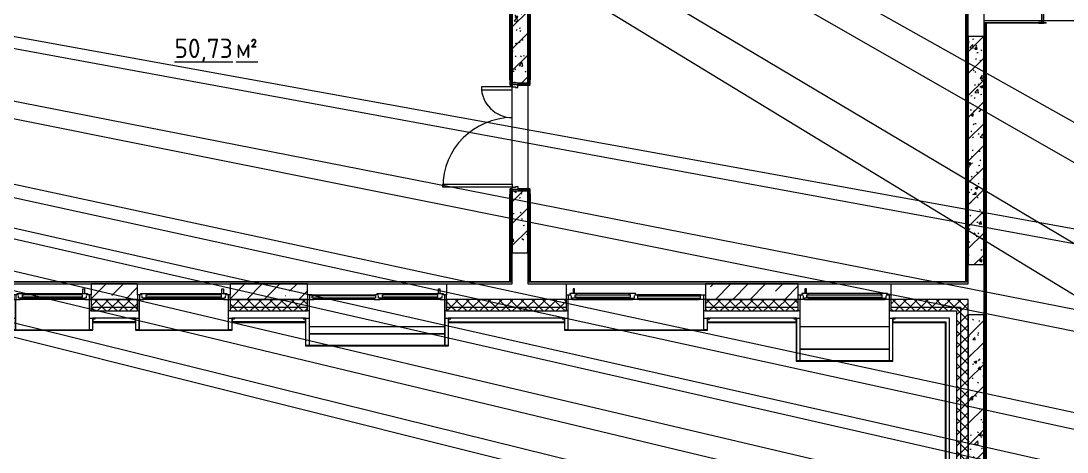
# Model space of a CAD drawing. Header units: millimetres. Extents: x -584918 to 2941280, y 3000189 to 4229862.
# Drawn here: x 160854 to 174390, y 3835191 to 3840766 of the extents above; entities that cross this region are included whole.
import ezdxf

# ---------------------------------------------------------------- set-up
doc = ezdxf.new("R2010")
doc.units = ezdxf.units.MM
doc.linetypes.add('ASVP_Невидимые', pattern=[5, 3, -2])
for name, color, linetype, lineweight in [('_ Окна', 7, 'Continuous', 0), ('Двери', 7, 'Continuous', 0), ('Марки помещений', 7, 'Continuous', 0), ('Обобщенные модели', 7, 'Continuous', 0), ('Ограждение', 7, 'Continuous', 0), ('Окна', 7, 'Continuous', 0), ('Перекрытие', 7, 'Continuous', 0), ('Стены внутренние', 7, 'Continuous', 0), ('Стены наружные', 7, 'Continuous', 0), ('Стены несущие', 7, 'Continuous', 0), ('Стены отделка', 7, 'Continuous', 0), ('Стены перегородки', 7, 'Continuous', 0), ('Стены штриховка', 7, 'Continuous', 0), ('экспертиза ДУ', 1, 'Continuous', 0), ('экспертиза ДУ пояснения', 6, 'Continuous', 0)]:
    doc.layers.add(name, color=color, linetype=linetype, lineweight=lineweight)
doc.styles.add('GOST Common_2', font='', dxfattribs={"height": 500})
doc.styles.add('GOST Common_3', font='', dxfattribs={"width": 0.9, "height": 500})
doc.styles.get('GOST Common_2').set_extended_font_data('GOST Common')
doc.styles.get('GOST Common_3').set_extended_font_data('GOST Common')
pattern_1 = [(45, (184030.3, 3824416.36), (-224.5064, 224.5064), []), (45, (184254.8, 3824416.36), (-224.5064, 224.5064), [396.875, -79.375, 3.353, -76.022])]
pattern_2 = [(45, (184030.3, 3824416.36), (-141.4214, 141.4214), [])]
pattern_3 = [(50, (184030.3, 3824416.36), (364.368, -31.8783), [38.1, -419.1]), (355, (184030.3, 3824416.36), (-70.486, 382.1133), [30.48, -335.28]), (100.451, (184060.67, 3824413.7), (293.885, 350.2334), [32.38, -356.18]), (46.184, (184030.3, 3824517.96), (542.1585, -84.086), [57.15, -628.65]), (96.636, (184075.5, 3824510.96), (474.805, 494.855), [48.57, -534.27]), (351.184, (184030.3, 3824517.96), (474.81, 494.85), [45.72, -502.92]), (21, (184081.1, 3824492.56), (303.2285, -204.5305), [38.1, -419.1]), (326, (184081.1, 3824492.56), (123.604, 368.376), [30.48, -335.28]), (71.451, (184106.37, 3824475.52), (426.834, 163.8427), [32.38, -356.18]), (37.5, (184030.3, 3824416.36), (6.17665, 169.11015), [16.764, -314.452, 16.764, -323.596, -336.55]), (37.5, (184030.3, 3824416.36), (6.17665, 169.11015), [-671.576, 16.764, -319.786]), (7.5, (184030.3, 3824416.36), (133.6389, 200.3615), [16.764, -177.292, 16.764, -306.832, -128.27]), (7.5, (184030.3, 3824416.36), (133.6389, 200.3615), [-517.652, 16.764, -111.506]), (327.5, (183917.02, 3824416.36), (271.1818, -11.45836), [16.764, -110.236, 16.764, -379.476, -525.78]), (327.5, (183917.02, 3824416.36), (271.1818, -11.45836), [-523.24, 16.764, -509.016]), (317.5, (183866.22, 3824416.36), (296.2585, 50.8528), [16.764, -148.336, 16.764, -246.38, -373.38]), (317.5, (183866.22, 3824416.36), (296.2585, 50.8528), [-428.244, 16.764, -356.616])]
pattern_4 = [(45, (184030.3, 3824416.36), (-235.7317, 235.7317), []), (45, (184187.46, 3824416.36), (-235.7317, 235.7317), [])]
pattern_5 = [(45, (184030.3, 3824416.36), (-70.71068, 70.71068), []), (135, (184030.3, 3824416.36), (-70.71068, -70.71068), [])]

# ---------------------------------------------------------------- blocks, each defined once
blk = doc.blocks.new('ASVP_ДверьДеревянная_2 полотна - Межкомнатная 1300х2000h_полотна_ Г Л _1220 в свету_-7769643-АР Этаж 02')
at = {"layer": 'Двери', "linetype": 'ASVP_Невидимые', "lineweight": 18}
for p, q in [((-680, -30), (-700, -30)), ((-700, -30), (-700, -100)), ((-700, -100), (-680, -100)), ((-680, -100), (-680, -30)), ((680, -100), (680, -30)), ((680, -30), (700, -30)), ((700, -100), (680, -100)), ((700, -30), (700, -100))]:
    blk.add_line(p, q, dxfattribs=at)
at = {"layer": 'Двери', "lineweight": 18}
for p, q in [((-680, -30), (-680, -100)), ((-640, -30), (-680, -30)), ((-680, -100), (-650, -100)), ((-650, -100), (-650, -60)), ((-650, -60), (-640, -60)), ((-610, -100), (-650, -100)), ((-650, -100), (-650, -500)), ((-640, -60), (-640, -30)), ((-610, -500), (-610, -100)), ((610, -1000), (610, -100)), ((610, -100), (650, -100)), ((640, -30), (680, -30)), ((640, -60), (640, -30)), ((650, -60), (640, -60)), ((650, -100), (650, -60)), ((650, -100), (650, -1000)), ((680, -100), (650, -100)), ((680, -30), (680, -100)), ((-650, -500), (-610, -500)), ((650, -1000), (610, -1000))]:
    blk.add_line(p, q, dxfattribs=at)
at = {"layer": 'Двери'}
for centre, radius, start, end in [((-650, -100), 400, 270, 0), ((650, -100), 900, 180, 270)]:
    blk.add_arc(centre, radius, start, end, dxfattribs=at)
blk = doc.blocks.new('ASVP_НАЛИЧНИК МДФ_Двери - Наличник дверной МДФ-7488637-АР Этаж 02')
at = {"layer": 'Обобщенные модели'}
for p, q in [((-740, 5), (-740, 0)), ((-740, 0), (-681, 0)), ((-675, 10), (-735, 10)), ((-681, 1), (-680, 1)), ((-681, 0), (-681, 1)), ((-680, 1), (-680, -150)), ((-670, -150), (-670, 5)), ((670, 5), (670, -150)), ((735, 10), (675, 10)), ((680, 1), (681, 1)), ((680, -150), (680, 1)), ((681, 1), (681, 0)), ((681, 0), (740, 0)), ((740, 0), (740, 5))]:
    blk.add_line(p, q, dxfattribs=at)
for centre, start, end in [((-735, 5), 90, 180), ((-675, 5), 360, 90), ((675, 5), 90, 180), ((735, 5), 0, 90)]:
    blk.add_arc(centre, 5, start, end, dxfattribs=at)
blk = doc.blocks.new('ASVP_НАЛИЧНИК МДФ_Двери - Наличник дверной МДФ-V12-АР Этаж 02')
at = {"layer": 'Обобщенные модели'}
for p, q in [((-740, 5), (-740, 0)), ((-740, 0), (-681, 0)), ((-675, 10), (-735, 10)), ((-681, 1), (-680, 1)), ((-681, 0), (-681, 1)), ((-680, 1), (-680, -20)), ((-670, -20), (-670, 5)), ((670, 5), (670, -20)), ((735, 10), (675, 10)), ((680, 1), (681, 1)), ((680, -20), (680, 1)), ((681, 1), (681, 0)), ((681, 0), (740, 0)), ((740, 0), (740, 5))]:
    blk.add_line(p, q, dxfattribs=at)
for centre, start, end in [((-735, 5), 90, 180), ((-675, 5), 360, 90), ((675, 5), 90, 180), ((735, 5), 0, 90)]:
    blk.add_arc(centre, 5, start, end, dxfattribs=at)
blk = doc.blocks.new('ASVP_НАЛИЧНИК МДФ_Двери - Наличник дверной МДФ-7405303-АР Этаж 02')
at = {"layer": 'Обобщенные модели'}
for p, q in [((-680, 150), (-680, -1)), ((-670, -5), (-670, 150)), ((670, 150), (670, -5)), ((680, -1), (680, 150)), ((-681, 0), (-740, 0)), ((-740, 0), (-740, -5)), ((-681, -1), (-681, 0)), ((740, 0), (681, 0)), ((681, 0), (681, -1)), ((740, -5), (740, 0)), ((-735, -10), (-675, -10)), ((-680, -1), (-681, -1)), ((675, -10), (735, -10)), ((681, -1), (680, -1))]:
    blk.add_line(p, q, dxfattribs=at)
for centre, start, end in [((-735, -5), 180, 270), ((-675, -5), 270, 360), ((675, -5), 180, 270), ((735, -5), 270, 360)]:
    blk.add_arc(centre, 5, start, end, dxfattribs=at)
blk = doc.blocks.new('Окно_ПВХ_2Створки_1Фрамуга-верх - ОП_2100_h_х1750_2ст1фр-7979835-АР Этаж 02')
at = {"layer": '_ Окна'}
for p, q in [((-819, 100), (-900, 100)), ((-900, 100), (-900, 40)), ((-900, 40), (-837, 40)), ((-875, 40), (-875, 100)), ((-855, 26), (-855, 40)), ((-770, 26), (-855, 26)), ((-837, 54), (-837, 86)), ((-837, 86), (-819, 86)), ((-819, 86), (-819, 100)), ((-770, 86), (-819, 86)), ((-788, 72), (-788, 40)), ((-770, 72), (-788, 72)), ((-788, 72), (-69, 72)), ((-788, 40), (-770, 40)), ((-788, 40), (-69, 40)), ((-770, 86), (-770, 72)), ((-770, 40), (-770, 26)), ((-87, 86), (-87, 72)), ((-87, 86), (-38, 86)), ((-87, 72), (-69, 72)), ((-87, 40), (-87, 26)), ((-69, 40), (-87, 40)), ((-2, 26), (-87, 26)), ((-69, 72), (-69, 40)), ((38, 100), (-38, 100)), ((-38, 100), (-38, 86)), ((-38, 86), (-20, 86)), ((-20, 86), (-20, 54)), ((-20, 40), (20, 40)), ((-2, 40), (-2, 26)), ((20, 54), (20, 86)), ((20, 86), (38, 86)), ((20, 54), (837, 54)), ((20, 54), (38, 54)), ((38, 40), (20, 40)), ((38, 86), (38, 100)), ((38, 86), (819, 86)), ((38, 54), (38, 40)), ((819, 100), (819, 86)), ((900, 100), (819, 100)), ((819, 86), (837, 86)), ((819, 54), (819, 40)), ((837, 54), (819, 54)), ((837, 40), (819, 40)), ((837, 86), (837, 54)), ((837, 40), (900, 40)), ((875, 40), (875, 100)), ((900, 40), (900, 100))]:
    blk.add_line(p, q, dxfattribs=at)
at = {"layer": 'Окна'}
for p, q in [((-819, 100), (-38, 100)), ((-814, -34), (-814, 26)), ((-794, 26), (-794, -34)), ((-770, 86), (-87, 86)), ((-87, 26), (-770, 26)), ((38, 100), (819, 100)), ((819, 40), (38, 40)), ((-794, -34), (-814, -34))]:
    blk.add_line(p, q, dxfattribs=at)
blk = doc.blocks.new('Окно_ПВХ_2Створки_1Фрамуга-верх - ОП_2100_h_х1750_2ст1фр-V84-АР Этаж 02')
at = {"layer": '_ Окна'}
for p, q in [((-900, -40), (-837, -40)), ((-900, -100), (-900, -40)), ((-819, -100), (-900, -100)), ((-875, -40), (-875, -100)), ((-855, -26), (-855, -40)), ((-770, -26), (-855, -26)), ((-837, -54), (-837, -86)), ((-837, -86), (-819, -86)), ((-819, -86), (-819, -100)), ((-770, -86), (-819, -86)), ((-788, -40), (-770, -40)), ((-788, -72), (-788, -40)), ((-788, -40), (-69, -40)), ((-770, -72), (-788, -72)), ((-788, -72), (-69, -72)), ((-770, -40), (-770, -26)), ((-770, -86), (-770, -72)), ((-2, -26), (-87, -26)), ((-87, -40), (-87, -26)), ((-69, -40), (-87, -40)), ((-87, -72), (-69, -72)), ((-87, -86), (-87, -72)), ((-87, -86), (-38, -86)), ((-69, -72), (-69, -40)), ((-38, -86), (-20, -86)), ((-38, -100), (-38, -86)), ((38, -100), (-38, -100)), ((-20, -40), (20, -40)), ((-20, -86), (-20, -54)), ((-2, -40), (-2, -26)), ((38, -40), (20, -40)), ((20, -54), (20, -86)), ((20, -54), (837, -54)), ((20, -54), (38, -54)), ((20, -86), (38, -86)), ((38, -54), (38, -40)), ((38, -86), (38, -100)), ((38, -86), (819, -86)), ((837, -40), (819, -40)), ((819, -54), (819, -40)), ((837, -54), (819, -54)), ((819, -86), (837, -86)), ((819, -100), (819, -86)), ((900, -100), (819, -100)), ((837, -40), (900, -40)), ((837, -86), (837, -54)), ((875, -40), (875, -100)), ((900, -40), (900, -100))]:
    blk.add_line(p, q, dxfattribs=at)
at = {"layer": 'Окна'}
for p, q in [((-794, 34), (-814, 34)), ((-814, 34), (-814, -26)), ((-794, -26), (-794, 34)), ((-819, -100), (-38, -100)), ((-87, -26), (-770, -26)), ((-770, -86), (-87, -86)), ((819, -40), (38, -40)), ((38, -100), (819, -100))]:
    blk.add_line(p, q, dxfattribs=at)
blk = doc.blocks.new('Окно_ПВХ_1Створка_1Фрамуга-верх - ОП_2100_h_х1150_1ст1фр-7962693-АР Этаж 02')
at = {"layer": '_ Окна'}
for p, q in [((-600, -40), (-537, -40)), ((-600, -100), (-600, -40)), ((-519, -100), (-600, -100)), ((-575, -40), (-575, -100)), ((-555, -26), (-555, -40)), ((-470, -26), (-555, -26)), ((-537, -54), (-537, -86)), ((-537, -86), (-519, -86)), ((-519, -86), (-519, -100)), ((-470, -86), (-519, -86)), ((-488, -40), (-470, -40)), ((-488, -72), (-488, -40)), ((-488, -40), (488, -40)), ((-470, -72), (-488, -72)), ((-488, -72), (488, -72)), ((-470, -40), (-470, -26)), ((-470, -86), (-470, -72)), ((555, -26), (470, -26)), ((470, -40), (470, -26)), ((488, -40), (470, -40)), ((470, -72), (488, -72)), ((470, -86), (470, -72)), ((470, -86), (519, -86)), ((488, -72), (488, -40)), ((519, -86), (537, -86)), ((519, -100), (519, -86)), ((600, -100), (519, -100)), ((537, -40), (600, -40)), ((537, -86), (537, -54)), ((555, -40), (555, -26)), ((575, -40), (575, -100)), ((600, -40), (600, -100))]:
    blk.add_line(p, q, dxfattribs=at)
at = {"layer": 'Окна'}
for p, q in [((-494, 34), (-514, 34)), ((-514, 34), (-514, -26)), ((-494, -26), (-494, 34)), ((-519, -100), (519, -100)), ((470, -26), (-470, -26)), ((-470, -86), (470, -86))]:
    blk.add_line(p, q, dxfattribs=at)
blk = doc.blocks.new('Окно_ПВХ_1Створка_1Фрамуга-верх - ОП_2100_h_х950_1ст1фр-V85-АР Этаж 02')
at = {"layer": '_ Окна'}
for p, q in [((-419, 100), (-500, 100)), ((-500, 100), (-500, 40)), ((-500, 40), (-437, 40)), ((-475, 40), (-475, 100)), ((-455, 26), (-455, 40)), ((-370, 26), (-455, 26)), ((-437, 54), (-437, 86)), ((-437, 86), (-419, 86)), ((-419, 86), (-419, 100)), ((-370, 86), (-419, 86)), ((-388, 72), (-388, 40)), ((-370, 72), (-388, 72)), ((-388, 72), (388, 72)), ((-388, 40), (-370, 40)), ((-388, 40), (388, 40)), ((-370, 86), (-370, 72)), ((-370, 40), (-370, 26)), ((370, 86), (370, 72)), ((370, 86), (419, 86)), ((370, 72), (388, 72)), ((370, 40), (370, 26)), ((388, 40), (370, 40)), ((455, 26), (370, 26)), ((388, 72), (388, 40)), ((419, 100), (419, 86)), ((500, 100), (419, 100)), ((419, 86), (437, 86)), ((437, 86), (437, 54)), ((437, 40), (500, 40)), ((455, 40), (455, 26)), ((475, 40), (475, 100)), ((500, 40), (500, 100))]:
    blk.add_line(p, q, dxfattribs=at)
at = {"layer": 'Окна'}
for p, q in [((-419, 100), (419, 100)), ((-414, -34), (-414, 26)), ((-394, 26), (-394, -34)), ((-370, 86), (370, 86)), ((370, 26), (-370, 26)), ((-394, -34), (-414, -34))]:
    blk.add_line(p, q, dxfattribs=at)
blk = doc.blocks.new('Окно_ПВХ_1Створка_1Фрамуга-верх - ОП_2100_h_х1150_1ст1фр-V86-АР Этаж 02')
at = {"layer": '_ Окна'}
for p, q in [((-519, 100), (-600, 100)), ((-600, 100), (-600, 40)), ((-600, 40), (-537, 40)), ((-575, 40), (-575, 100)), ((-555, 26), (-555, 40)), ((-470, 26), (-555, 26)), ((-537, 54), (-537, 86)), ((-537, 86), (-519, 86)), ((-519, 86), (-519, 100)), ((-470, 86), (-519, 86)), ((-488, 72), (-488, 40)), ((-470, 72), (-488, 72)), ((-488, 72), (488, 72)), ((-488, 40), (-470, 40)), ((-488, 40), (488, 40)), ((-470, 86), (-470, 72)), ((-470, 40), (-470, 26)), ((470, 86), (470, 72)), ((470, 86), (519, 86)), ((470, 72), (488, 72)), ((470, 40), (470, 26)), ((488, 40), (470, 40)), ((555, 26), (470, 26)), ((488, 72), (488, 40)), ((519, 100), (519, 86)), ((600, 100), (519, 100)), ((519, 86), (537, 86)), ((537, 86), (537, 54)), ((537, 40), (600, 40)), ((555, 40), (555, 26)), ((575, 40), (575, 100)), ((600, 40), (600, 100))]:
    blk.add_line(p, q, dxfattribs=at)
at = {"layer": 'Окна'}
for p, q in [((-519, 100), (519, 100)), ((-514, -34), (-514, 26)), ((-494, 26), (-494, -34)), ((-470, 86), (470, 86)), ((470, 26), (-470, 26)), ((-494, -34), (-514, -34))]:
    blk.add_line(p, q, dxfattribs=at)
blk = doc.blocks.new('Откос с зашивкой _верх_низ_ - Откос-V87-АР Этаж 02')
at = {"layer": 'Обобщенные модели'}
for p, q in [((-580, 300), (-580, -500)), ((-575, -500), (-575, 300)), ((575, 300), (575, -500)), ((580, -500), (580, 300)), ((-620, 55), (-655, 55)), ((-655, 55), (-655, 50)), ((-655, 50), (-625, 50)), ((-625, 50), (-625, -500)), ((-620, -495), (-620, 55)), ((-620, 55), (-580, 55)), ((580, 55), (620, 55)), ((655, 55), (620, 55)), ((620, 55), (620, -495)), ((625, -500), (625, 50)), ((625, 50), (655, 50)), ((655, 50), (655, 55)), ((-575, -50), (575, -50)), ((-625, -500), (-575, -500)), ((-575, -495), (-620, -495)), ((-580, -500), (-575, -500)), ((-575, -500), (-575, -495)), ((575, -495), (-575, -495)), ((-575, -500), (575, -500)), ((575, -500), (-575, -500)), ((620, -495), (575, -495)), ((575, -495), (575, -500)), ((575, -500), (580, -500)), ((575, -500), (625, -500))]:
    blk.add_line(p, q, dxfattribs=at)
blk = doc.blocks.new('Откос с зашивкой _верх_низ_ - Откос-7920943-АР Этаж 02')
at = {"layer": 'Обобщенные модели'}
for p, q in [((-880, 300), (-880, -100)), ((-875, -100), (-875, 300)), ((875, 300), (875, -100)), ((880, -100), (880, 300)), ((-920, 55), (-955, 55)), ((-955, 55), (-955, 50)), ((-955, 50), (-925, 50)), ((-925, 50), (-925, -100)), ((-920, -95), (-920, 55)), ((-920, 55), (-880, 55)), ((880, 55), (920, 55)), ((955, 55), (920, 55)), ((920, 55), (920, -95)), ((925, -100), (925, 50)), ((925, 50), (955, 50)), ((955, 50), (955, 55)), ((-925, -100), (-875, -100)), ((-875, -95), (-920, -95)), ((-880, -100), (-875, -100)), ((-875, -100), (-875, -95)), ((-875, -100), (875, -100)), ((875, -100), (-875, -100)), ((920, -95), (875, -95)), ((875, -95), (875, -100)), ((875, -100), (880, -100)), ((875, -100), (925, -100))]:
    blk.add_line(p, q, dxfattribs=at)
blk = doc.blocks.new('Откос с зашивкой _верх_низ_ - Откос-7944822-АР Этаж 02')
at = {"layer": 'Обобщенные модели'}
for p, q in [((-880, 300), (-880, -300)), ((-875, -300), (-875, 300)), ((875, 300), (875, -300)), ((880, -300), (880, 300)), ((-920, 55), (-955, 55)), ((-955, 55), (-955, 50)), ((-955, 50), (-925, 50)), ((-925, 50), (-925, -300)), ((-920, -295), (-920, 55)), ((-920, 55), (-880, 55)), ((880, 55), (920, 55)), ((955, 55), (920, 55)), ((920, 55), (920, -295)), ((925, -300), (925, 50)), ((925, 50), (955, 50)), ((955, 50), (955, 55)), ((-875, -50), (875, -50)), ((-925, -300), (-875, -300)), ((-875, -295), (-920, -295)), ((-880, -300), (-875, -300)), ((-875, -300), (-875, -295)), ((875, -295), (-875, -295)), ((-875, -300), (875, -300)), ((875, -300), (-875, -300)), ((920, -295), (875, -295)), ((875, -295), (875, -300)), ((875, -300), (880, -300)), ((875, -300), (925, -300))]:
    blk.add_line(p, q, dxfattribs=at)
blk = doc.blocks.new('Откос с зашивкой _верх_низ_ - Откос-V88-АР Этаж 02')
at = {"layer": 'Обобщенные модели'}
for p, q in [((-480, 300), (-480, -100)), ((-475, -100), (-475, 300)), ((475, 300), (475, -100)), ((480, -100), (480, 300)), ((-520, 55), (-555, 55)), ((-555, 55), (-555, 50)), ((-555, 50), (-525, 50)), ((-525, 50), (-525, -100)), ((-520, -95), (-520, 55)), ((-520, 55), (-480, 55)), ((480, 55), (520, 55)), ((555, 55), (520, 55)), ((520, 55), (520, -95)), ((525, -100), (525, 50)), ((525, 50), (555, 50)), ((555, 50), (555, 55)), ((-525, -100), (-475, -100)), ((-475, -95), (-520, -95)), ((-480, -100), (-475, -100)), ((-475, -100), (-475, -95)), ((-475, -100), (475, -100)), ((475, -100), (-475, -100)), ((520, -95), (475, -95)), ((475, -95), (475, -100)), ((475, -100), (480, -100)), ((475, -100), (525, -100))]:
    blk.add_line(p, q, dxfattribs=at)
blk = doc.blocks.new('Откос с зашивкой _верх_низ_ - Откос-7944814-АР Этаж 02')
at = {"layer": 'Обобщенные модели'}
for p, q in [((-580, 300), (-580, -100)), ((-575, -100), (-575, 300)), ((575, 300), (575, -100)), ((580, -100), (580, 300)), ((-620, 55), (-655, 55)), ((-655, 55), (-655, 50)), ((-655, 50), (-625, 50)), ((-625, 50), (-625, -100)), ((-620, -95), (-620, 55)), ((-620, 55), (-580, 55)), ((580, 55), (620, 55)), ((655, 55), (620, 55)), ((620, 55), (620, -95)), ((625, -100), (625, 50)), ((625, 50), (655, 50)), ((655, 50), (655, 55)), ((-625, -100), (-575, -100)), ((-575, -95), (-620, -95)), ((-580, -100), (-575, -100)), ((-575, -100), (-575, -95)), ((-575, -100), (575, -100)), ((575, -100), (-575, -100)), ((620, -95), (575, -95)), ((575, -95), (575, -100)), ((575, -100), (580, -100)), ((575, -100), (625, -100))]:
    blk.add_line(p, q, dxfattribs=at)
blk = doc.blocks.new('Ограждение 25 - Ограждение 1-7952486-АР Этаж 02')
at = {"layer": 'Ограждение'}
for p, q in [((-19444, 12309), (-17694, 12309)), ((-17694, 12299), (-19444, 12299))]:
    blk.add_line(p, q, dxfattribs=at)
blk = doc.blocks.new('Ограждение 27 - Ограждение 1-7952805-АР Этаж 02')
at = {"layer": 'Ограждение'}
for p, q in [((-13094, 12109), (-11944, 12109)), ((-11944, 12099), (-13094, 12099))]:
    blk.add_line(p, q, dxfattribs=at)

msp = doc.modelspace()

# ---------------------------------------------------------------- hatches: boundary and pattern name
at = {"layer": 'Стены внутренние'}
h = msp.add_hatch(dxfattribs=at)
h.set_pattern_fill('FP_1', color=256, style=0, pattern_type=2)
h.set_pattern_definition(pattern_2)
h.paths.add_polyline_path([(167411.203, 3837765.697), (167411.203, 3838565.697), (167211.203, 3838565.697), (167211.203, 3837765.697)])
h.paths.add_polyline_path([(167411.203, 3839965.697), (167411.203, 3843915.697), (167211.203, 3843915.697), (167211.203, 3839965.697), (167281.203, 3839965.697)])
h = msp.add_hatch(dxfattribs=at)
h.set_pattern_fill('FP_2', color=256, style=0, pattern_type=2)
h.set_pattern_definition(pattern_3)
h.paths.add_polyline_path([(167411.203, 3837765.697), (167411.203, 3838565.697), (167211.203, 3838565.697), (167211.203, 3837765.697)])
h.paths.add_polyline_path([(167411.203, 3839965.697), (167411.203, 3843915.697), (167211.203, 3843915.697), (167211.203, 3839965.697), (167281.203, 3839965.697)])
h = msp.add_hatch(dxfattribs=at)
h.set_pattern_fill('FP_1', color=256, style=0, pattern_type=2)
h.set_pattern_definition(pattern_2)
h.paths.add_polyline_path([(173223.505, 3837615.697), (173311.203, 3837615.697), (173311.203, 3840565.697), (173111.203, 3840565.697), (173111.203, 3837615.697)])
h = msp.add_hatch(dxfattribs=at)
h.set_pattern_fill('FP_2', color=256, style=0, pattern_type=2)
h.set_pattern_definition(pattern_3)
h.paths.add_polyline_path([(173223.505, 3837615.697), (173311.203, 3837615.697), (173311.203, 3840565.697), (173111.203, 3840565.697), (173111.203, 3837615.697)])
h = msp.add_hatch(dxfattribs=at)
h.set_pattern_fill('FP_8', color=256, style=0, pattern_type=2)
h.set_pattern_definition(pattern_1)
h.paths.add_polyline_path([(164530.628, 3837165.697), (164561.203, 3837165.697), (164561.203, 3837365.697), (163561.203, 3837365.697), (163561.203, 3837165.697), (163564.752, 3837165.697)])
h.paths.add_polyline_path([(162361.203, 3837165.697), (162361.203, 3837365.697), (161761.203, 3837365.697), (161761.203, 3837165.697), (162115.939, 3837165.697)])
h = msp.add_hatch(dxfattribs=at)
h.set_pattern_fill('FP_8', color=256, style=0, pattern_type=2)
h.set_pattern_definition(pattern_1)
h.paths.add_polyline_path([(170891.203, 3837165.697), (170911.203, 3837165.697), (170911.203, 3837365.697), (169711.203, 3837365.697), (169711.203, 3837165.697), (170325.879, 3837165.697)])
at = {"layer": 'Стены наружные'}
h = msp.add_hatch(dxfattribs=at)
h.set_pattern_fill('FP_36', color=256, style=0, pattern_type=2)
h.set_pattern_definition(pattern_5)
h.paths.add_polyline_path([(172131.203, 3837065.697), (173011.203, 3837065.697), (173011.203, 3837165.697), (172111.203, 3837165.697), (172111.203, 3837065.697)])
h.paths.add_polyline_path([(170325.879, 3837065.697), (170911.203, 3837065.697), (170911.203, 3837165.697), (169711.203, 3837165.697), (169711.203, 3837065.697), (169731.203, 3837065.697)])
h.paths.add_polyline_path([(167211.203, 3837065.697), (167911.203, 3837065.697), (167911.203, 3837165.697), (166361.203, 3837165.697), (166361.203, 3837065.697), (166462.378, 3837065.697)])
h.paths.add_polyline_path([(164530.628, 3837065.697), (164561.203, 3837065.697), (164561.203, 3837165.697), (163561.203, 3837165.697), (163561.203, 3837065.697), (163564.752, 3837065.697)])
h.paths.add_polyline_path([(161761.203, 3837065.697), (162361.203, 3837065.697), (162361.203, 3837165.697), (161761.203, 3837165.697)])
h.paths.add_polyline_path([(159711.203, 3837065.697), (160761.203, 3837065.697), (160761.203, 3837165.697), (159711.203, 3837165.697)])
h = msp.add_hatch(dxfattribs=at)
h.set_pattern_fill('FP_36', color=256, style=0, pattern_type=2)
h.set_pattern_definition(pattern_5)
h.paths.add_polyline_path([(173111.203, 3831765.697), (173111.203, 3837165.697), (173011.203, 3837165.697), (173011.203, 3831765.697)])
h = msp.add_hatch(dxfattribs=at)
h.set_pattern_fill('FP_36', color=256, style=0, pattern_type=2)
h.set_pattern_definition(pattern_5)
h.paths.add_polyline_path([(172811.203, 3837015.697), (172961.203, 3837015.697), (172961.203, 3837065.697), (172111.203, 3837065.697), (172111.203, 3837015.697), (172257.63, 3837015.697)])
h.paths.add_polyline_path([(170886.203, 3837015.697), (170911.203, 3837015.697), (170911.203, 3837065.697), (169711.203, 3837065.697), (169711.203, 3837015.697), (170325.879, 3837015.697)])
h.paths.add_polyline_path([(167891.203, 3837015.697), (167911.203, 3837015.697), (167911.203, 3837065.697), (166361.203, 3837065.697), (166361.203, 3837015.697), (167428.253, 3837015.697)])
h.paths.add_polyline_path([(164561.203, 3837015.697), (164561.203, 3837065.697), (163561.203, 3837065.697), (163561.203, 3837015.697), (164530.628, 3837015.697)])
h.paths.add_polyline_path([(162361.203, 3837015.697), (162361.203, 3837065.697), (161761.203, 3837065.697), (161761.203, 3837015.697), (162115.939, 3837015.697)])
h.paths.add_polyline_path([(160736.203, 3837015.697), (160761.203, 3837015.697), (160761.203, 3837065.697), (159611.203, 3837065.697), (159611.392, 3837015.697), (160667.126, 3837015.697)])
h = msp.add_hatch(dxfattribs=at)
h.set_pattern_fill('FP_36', color=256, style=0, pattern_type=2)
h.set_pattern_definition(pattern_5)
h.paths.add_polyline_path([(172961.203, 3831665.697), (173011.203, 3831665.697), (173011.203, 3837065.697), (172961.203, 3837065.697), (172961.203, 3831667.871)])
h = msp.add_hatch(dxfattribs=at)
h.set_pattern_fill('FP_17', color=256, style=0, pattern_type=2)
h.set_pattern_definition(pattern_4)
h.paths.add_polyline_path([(161786.203, 3836865.697), (162336.203, 3836865.697), (162336.203, 3836873.697), (161786.203, 3836873.697)])
h = msp.add_hatch(dxfattribs=at)
h.set_pattern_fill('FP_17', color=256, style=0, pattern_type=2)
h.set_pattern_definition(pattern_4)
h.paths.add_polyline_path([(164536.203, 3836865.697), (164536.203, 3836873.697), (163586.203, 3836873.697), (163586.203, 3836865.697), (164530.628, 3836865.697)])
h = msp.add_hatch(dxfattribs=at)
h.set_pattern_fill('FP_17', color=256, style=0, pattern_type=2)
h.set_pattern_definition(pattern_4)
h.paths.add_polyline_path([(167211.203, 3836865.697), (167886.203, 3836865.697), (167886.203, 3836873.697), (166386.203, 3836873.697), (166386.203, 3836865.697), (166462.378, 3836865.697)])
h = msp.add_hatch(dxfattribs=at)
h.set_pattern_fill('FP_17', color=256, style=0, pattern_type=2)
h.set_pattern_definition(pattern_4)
h.paths.add_polyline_path([(170886.203, 3836865.697), (170886.203, 3836873.697), (169736.203, 3836873.697), (169736.203, 3836865.697), (170325.879, 3836865.697)])
h = msp.add_hatch(dxfattribs=at)
h.set_pattern_fill('FP_17', color=256, style=0, pattern_type=2)
h.set_pattern_definition(pattern_4)
h.paths.add_polyline_path([(172257.63, 3836865.697), (172819.203, 3836865.697), (172819.203, 3836873.697), (172136.203, 3836873.697), (172136.203, 3836865.697)])
h = msp.add_hatch(dxfattribs=at)
h.set_pattern_fill('FP_17', color=256, style=0, pattern_type=2)
h.set_pattern_definition(pattern_4)
h.paths.add_polyline_path([(172811.203, 3831465.697), (172819.203, 3831465.697), (172819.203, 3836865.697), (172811.203, 3836865.697), (172811.203, 3831523.697)])
h = msp.add_hatch(dxfattribs=at)
h.set_pattern_fill('FP_1', color=256, style=0, pattern_type=2)
h.set_pattern_definition(pattern_2)
h.paths.add_polyline_path([(173311.203, 3832365.697), (173311.203, 3836965.697), (173111.203, 3836965.697), (173111.203, 3832365.697), (173223.505, 3832365.697)])
h = msp.add_hatch(dxfattribs=at)
h.set_pattern_fill('FP_2', color=256, style=0, pattern_type=2)
h.set_pattern_definition(pattern_3)
h.paths.add_polyline_path([(173311.203, 3832365.697), (173311.203, 3836965.697), (173111.203, 3836965.697), (173111.203, 3832365.697), (173223.505, 3832365.697)])

# ---------------------------------------------------------------- linework, layer by layer
at = {"layer": 'Перекрытие'}
for p, q in [((174081.203, 3840765.697), (174061.203, 3840765.697)), ((175431.203, 3840765.697), (174091.203, 3840765.697)), ((167411.203, 3839965.697), (167411.203, 3839945.697)), ((167211.203, 3838655.697), (167211.203, 3839875.697)), ((167411.203, 3839935.697), (167411.203, 3838595.697)), ((167411.203, 3838585.697), (167411.203, 3838565.697))]:
    msp.add_line(p, q, dxfattribs=at)
at = {"layer": 'Стены внутренние'}
for p, q in [((173081.203, 3837395.697), (173081.203, 3846135.697)), ((167441.203, 3844595.697), (167441.203, 3840005.697)), ((167181.203, 3840005.697), (167181.203, 3844335.697)), ((174026.203, 3840735.697), (173341.203, 3840735.697)), ((173341.203, 3840735.697), (173341.203, 3831995.697)), ((174121.203, 3840735.697), (174086.203, 3840735.697)), ((174091.203, 3840745.697), (174121.203, 3840745.697)), ((174121.203, 3840735.697), (174121.203, 3840745.697)), ((167181.203, 3840005.697), (167186.203, 3840005.697)), ((167441.203, 3840005.697), (167436.203, 3840005.697)), ((167181.203, 3837395.697), (167181.203, 3838525.697)), ((167181.203, 3838525.697), (167186.203, 3838525.697)), ((167441.203, 3838525.697), (167436.203, 3838525.697)), ((167441.203, 3838525.697), (167441.203, 3837395.697)), ((159941.203, 3837395.697), (167181.203, 3837395.697)), ((167441.203, 3837395.697), (173081.203, 3837395.697)), ((166361.203, 3837365.697), (166361.203, 3837225.697)), ((167911.203, 3837225.697), (167911.203, 3837365.697)), ((172111.203, 3837365.697), (172111.203, 3837225.697))]:
    msp.add_line(p, q, dxfattribs=at)
at = {"layer": 'Стены наружные'}
for p, q in [((161761.203, 3837015.697), (161741.203, 3837015.697)), ((162381.203, 3837015.697), (162361.203, 3837015.697)), ((163561.203, 3837015.697), (163541.203, 3837015.697)), ((164581.203, 3837015.697), (164561.203, 3837015.697)), ((166361.203, 3837015.697), (166341.203, 3837015.697)), ((167931.203, 3837015.697), (167911.203, 3837015.697)), ((169711.203, 3837015.697), (169691.203, 3837015.697)), ((170931.203, 3837015.697), (170911.203, 3837015.697)), ((172111.203, 3837015.697), (172091.203, 3837015.697)), ((161741.203, 3836923.697), (161786.203, 3836923.697)), ((162336.203, 3836923.697), (162381.203, 3836923.697)), ((163541.203, 3836923.697), (163586.203, 3836923.697)), ((167886.203, 3836923.697), (167931.203, 3836923.697)), ((169691.203, 3836923.697), (169736.203, 3836923.697))]:
    msp.add_line(p, q, dxfattribs=at)
at = {"layer": 'Стены несущие'}
for p, q in [((167211.203, 3843915.697), (167211.203, 3839965.697)), ((167411.203, 3839965.697), (167411.203, 3843915.697)), ((173311.203, 3840965.697), (173311.203, 3840765.697)), ((174061.203, 3840765.697), (173311.203, 3840765.697)), ((174061.203, 3840765.697), (174061.203, 3840895.697)), ((173311.203, 3840565.697), (173111.203, 3840565.697)), ((173111.203, 3840565.697), (173111.203, 3837615.697)), ((173311.203, 3837615.697), (173311.203, 3840565.697)), ((167281.203, 3839965.697), (167411.203, 3839965.697)), ((167211.203, 3838565.697), (167211.203, 3837765.697)), ((167411.203, 3838565.697), (167281.203, 3838565.697)), ((167411.203, 3837765.697), (167411.203, 3838565.697)), ((167211.203, 3837765.697), (167411.203, 3837765.697)), ((173111.203, 3837615.697), (173311.203, 3837615.697)), ((162361.203, 3837365.697), (161761.203, 3837365.697)), ((161761.203, 3837365.697), (161761.203, 3837225.697)), ((162361.203, 3837225.697), (162361.203, 3837365.697)), ((164561.203, 3837365.697), (163561.203, 3837365.697)), ((163561.203, 3837365.697), (163561.203, 3837225.697)), ((164561.203, 3837225.697), (164561.203, 3837365.697)), ((170911.203, 3837365.697), (169711.203, 3837365.697)), ((169711.203, 3837365.697), (169711.203, 3837225.697)), ((170911.203, 3837225.697), (170911.203, 3837365.697)), ((161761.203, 3837165.697), (162361.203, 3837165.697)), ((162361.203, 3837165.697), (161761.203, 3837165.697)), ((163561.203, 3837165.697), (164561.203, 3837165.697)), ((164561.203, 3837165.697), (163561.203, 3837165.697)), ((169711.203, 3837165.697), (170911.203, 3837165.697)), ((170911.203, 3837165.697), (169711.203, 3837165.697)), ((173111.203, 3836965.697), (173111.203, 3832365.697)), ((173311.203, 3836965.697), (173111.203, 3836965.697)), ((173311.203, 3832365.697), (173311.203, 3836965.697))]:
    msp.add_line(p, q, dxfattribs=at)
at = {"layer": 'Стены отделка'}
for p, q in [((173091.203, 3846145.697), (173091.203, 3837385.697)), ((167431.203, 3839965.697), (167431.203, 3844585.697)), ((173111.203, 3837365.697), (173111.203, 3844615.697)), ((167191.203, 3844345.697), (167191.203, 3839965.697)), ((173311.203, 3840765.697), (173311.203, 3831965.697)), ((174061.203, 3840745.697), (174061.203, 3840765.697)), ((173331.203, 3831985.697), (173331.203, 3840745.697)), ((173331.203, 3840745.697), (174061.203, 3840745.697)), ((167191.203, 3839965.697), (167211.203, 3839965.697)), ((167411.203, 3839965.697), (167431.203, 3839965.697)), ((167211.203, 3838565.697), (167191.203, 3838565.697)), ((167191.203, 3838565.697), (167191.203, 3837385.697)), ((167431.203, 3838565.697), (167411.203, 3838565.697)), ((167431.203, 3837385.697), (167431.203, 3838565.697)), ((167211.203, 3837365.697), (167211.203, 3837765.697)), ((167411.203, 3837765.697), (167411.203, 3837365.697)), ((167191.203, 3837385.697), (159931.203, 3837385.697)), ((173091.203, 3837385.697), (167431.203, 3837385.697)), ((159911.203, 3837365.697), (167211.203, 3837365.697)), ((167411.203, 3837365.697), (173111.203, 3837365.697)), ((162336.203, 3836923.697), (161786.203, 3836923.697)), ((161786.203, 3836923.697), (161786.203, 3836865.697)), ((161786.203, 3836865.697), (162336.203, 3836865.697)), ((162336.203, 3836865.697), (162336.203, 3836923.697)), ((164536.203, 3836923.697), (163586.203, 3836923.697)), ((163586.203, 3836923.697), (163586.203, 3836865.697)), ((163586.203, 3836865.697), (164536.203, 3836865.697)), ((164536.203, 3836865.697), (164536.203, 3836923.697)), ((167886.203, 3836923.697), (166386.203, 3836923.697)), ((166386.203, 3836923.697), (166386.203, 3836865.697)), ((166386.203, 3836865.697), (167886.203, 3836865.697)), ((167886.203, 3836865.697), (167886.203, 3836923.697)), ((170886.203, 3836923.697), (169736.203, 3836923.697)), ((169736.203, 3836923.697), (169736.203, 3836865.697)), ((169736.203, 3836865.697), (170886.203, 3836865.697)), ((170886.203, 3836865.697), (170886.203, 3836923.697)), ((172869.203, 3836923.697), (172136.203, 3836923.697)), ((172136.203, 3836923.697), (172136.203, 3836865.697)), ((172136.203, 3836865.697), (172811.203, 3836865.697)), ((172811.203, 3836865.697), (172811.203, 3831465.697)), ((172869.203, 3831523.697), (172869.203, 3836923.697))]:
    msp.add_line(p, q, dxfattribs=at)
at = {"layer": 'Стены перегородки'}
for p, q in [((161761.203, 3837165.697), (161761.203, 3837015.697)), ((162361.203, 3837015.697), (162361.203, 3837165.697)), ((163561.203, 3837165.697), (163561.203, 3837015.697)), ((164561.203, 3837015.697), (164561.203, 3837165.697)), ((167911.203, 3837165.697), (166361.203, 3837165.697)), ((166361.203, 3837165.697), (166361.203, 3837015.697)), ((167911.203, 3837015.697), (167911.203, 3837165.697)), ((169711.203, 3837165.697), (169711.203, 3837015.697)), ((170911.203, 3837015.697), (170911.203, 3837165.697)), ((173111.203, 3837165.697), (172111.203, 3837165.697)), ((172111.203, 3837165.697), (172111.203, 3837015.697)), ((173111.203, 3831765.697), (173111.203, 3837165.697)), ((161761.203, 3837015.697), (162361.203, 3837015.697)), ((163561.203, 3837015.697), (164561.203, 3837015.697)), ((166361.203, 3837015.697), (167911.203, 3837015.697)), ((169711.203, 3837015.697), (170911.203, 3837015.697)), ((172111.203, 3837015.697), (172961.203, 3837015.697)), ((172961.203, 3837015.697), (172961.203, 3831615.697))]:
    msp.add_line(p, q, dxfattribs=at)
at = {"layer": 'Стены штриховка'}
for p, q in [((161761.203, 3837065.697), (162361.203, 3837065.697)), ((163561.203, 3837065.697), (164561.203, 3837065.697)), ((166361.203, 3837065.697), (167911.203, 3837065.697)), ((169711.203, 3837065.697), (170911.203, 3837065.697)), ((172111.203, 3837065.697), (173011.203, 3837065.697)), ((173011.203, 3837065.697), (173011.203, 3831665.697)), ((162336.203, 3836873.697), (161786.203, 3836873.697)), ((164536.203, 3836873.697), (163586.203, 3836873.697)), ((166386.203, 3836873.697), (167886.203, 3836873.697)), ((169736.203, 3836873.697), (170886.203, 3836873.697)), ((172136.203, 3836873.697), (172819.203, 3836873.697)), ((172819.203, 3836865.697), (172811.203, 3836865.697)), ((172819.203, 3836873.697), (172819.203, 3831473.697))]:
    msp.add_line(p, q, dxfattribs=at)
at = {"layer": 'экспертиза ДУ'}
for points in [[(175630.543, 3836522.339), (104537.279, 3850758.128)], [(176618.23, 3836615.777), (104537.279, 3850758.128)], [(104537.279, 3850758.128), (182583.877, 3836395.57)], [(183477.908, 3836444.323), (104537.279, 3850758.128)], [(189381.376, 3830415.598), (104537.279, 3850758.128)], [(104537.279, 3850758.128), (190303.722, 3830587.545)], [(196251.948, 3830728.236), (104537.279, 3850758.128)], [(104537.279, 3850758.128), (197324.351, 3830787.504)], [(202853.373, 3826133.956), (104537.279, 3850758.128)], [(104537.279, 3850758.128), (203742.915, 3826246.124)], [(209860.825, 3826760.098), (104537.279, 3850758.128)], [(104537.279, 3850758.128), (210809.562, 3826812.887)]]:
    msp.add_lwpolyline(points, dxfattribs=at)
at = {"layer": 'экспертиза ДУ пояснения'}
for points in [[(175630.543, 3836522.339), (127632.222, 3865719.663)], [(176618.23, 3836615.777), (127632.222, 3865719.663)], [(189381.376, 3830415.598), (127632.222, 3865719.663)], [(127632.222, 3865719.663), (190303.722, 3830587.545)]]:
    msp.add_lwpolyline(points, dxfattribs=at)

# ---------------------------------------------------------------- block references
at = {"layer": 'Двери', "rotation": 270.0000000000001}
msp.add_blockref('ASVP_ДверьДеревянная_2 полотна - Межкомнатная 1300х2000h_полотна_ Г Л _1220 в свету_-7769643-АР Этаж 02', (167311.203, 3839265.697), dxfattribs=at)
at = {"layer": 'Обобщенные модели'}
for name, p in [('ASVP_НАЛИЧНИК МДФ_Двери - Наличник дверной МДФ-7405303-АР Этаж 02', (174761.203, 3840745.697)), ('Откос с зашивкой _верх_низ_ - Откос-V88-АР Этаж 02', (161261.203, 3836865.697)), ('Откос с зашивкой _верх_низ_ - Откос-7944814-АР Этаж 02', (162961.203, 3836865.697)), ('Откос с зашивкой _верх_низ_ - Откос-7944822-АР Этаж 02', (165461.203, 3836865.697)), ('Откос с зашивкой _верх_низ_ - Откос-7920943-АР Этаж 02', (168811.203, 3836865.697)), ('Откос с зашивкой _верх_низ_ - Откос-V87-АР Этаж 02', (171511.203, 3836865.697))]:
    msp.add_blockref(name, p, dxfattribs=at)
for name, p, rotation in [('ASVP_НАЛИЧНИК МДФ_Двери - Наличник дверной МДФ-V12-АР Этаж 02', (167191.203, 3839265.697), 90.00000000000027), ('ASVP_НАЛИЧНИК МДФ_Двери - Наличник дверной МДФ-7488637-АР Этаж 02', (167431.203, 3839265.697), 270.0000000000001)]:
    msp.add_blockref(name, p, dxfattribs=dict(at, rotation=rotation))
at = {"layer": 'Ограждение'}
for name in ['Ограждение 25 - Ограждение 1-7952486-АР Этаж 02', 'Ограждение 27 - Ограждение 1-7952805-АР Этаж 02']:
    msp.add_blockref(name, (184030.304, 3824416.364), dxfattribs=at)
at = {"layer": 'Окна', "rotation": 180}
for name, p in [('Окно_ПВХ_1Створка_1Фрамуга-верх - ОП_2100_h_х950_1ст1фр-V85-АР Этаж 02', (161261.203, 3837265.697)), ('Окно_ПВХ_1Створка_1Фрамуга-верх - ОП_2100_h_х1150_1ст1фр-V86-АР Этаж 02', (162961.203, 3837265.697)), ('Окно_ПВХ_2Створки_1Фрамуга-верх - ОП_2100_h_х1750_2ст1фр-7979835-АР Этаж 02', (165461.203, 3837265.697))]:
    msp.add_blockref(name, p, dxfattribs=at)
at = {"layer": 'Окна'}
for name, p in [('Окно_ПВХ_2Створки_1Фрамуга-верх - ОП_2100_h_х1750_2ст1фр-V84-АР Этаж 02', (168811.203, 3837265.697)), ('Окно_ПВХ_1Створка_1Фрамуга-верх - ОП_2100_h_х1150_1ст1фр-7962693-АР Этаж 02', (171511.203, 3837265.697))]:
    msp.add_blockref(name, p, dxfattribs=at)

# ---------------------------------------------------------------- texts
at = {"layer": 'Марки помещений', "char_height": 250, "attachment_point": 1}
for s, insert, width, style in [('\\L50,73 ', (162840.652, 3840536.857), 966.83512, 'GOST Common_2'), ('\\L\\fGOST Common|b0|i0|c238|p34|;\\W.9;\\L²', (163816.964, 3840536.857), 165.94931, 'GOST Common_3'), ('\\L\\fGOST Common|b0|i0|c204|p34|;\\W.9;\\Lм', (163638.37, 3840536.857), 216.45562, 'GOST Common_2')]:
    msp.add_mtext(s, dxfattribs=dict(at, insert=insert, width=width, style=style))

doc.saveas('drawing.dxf')
